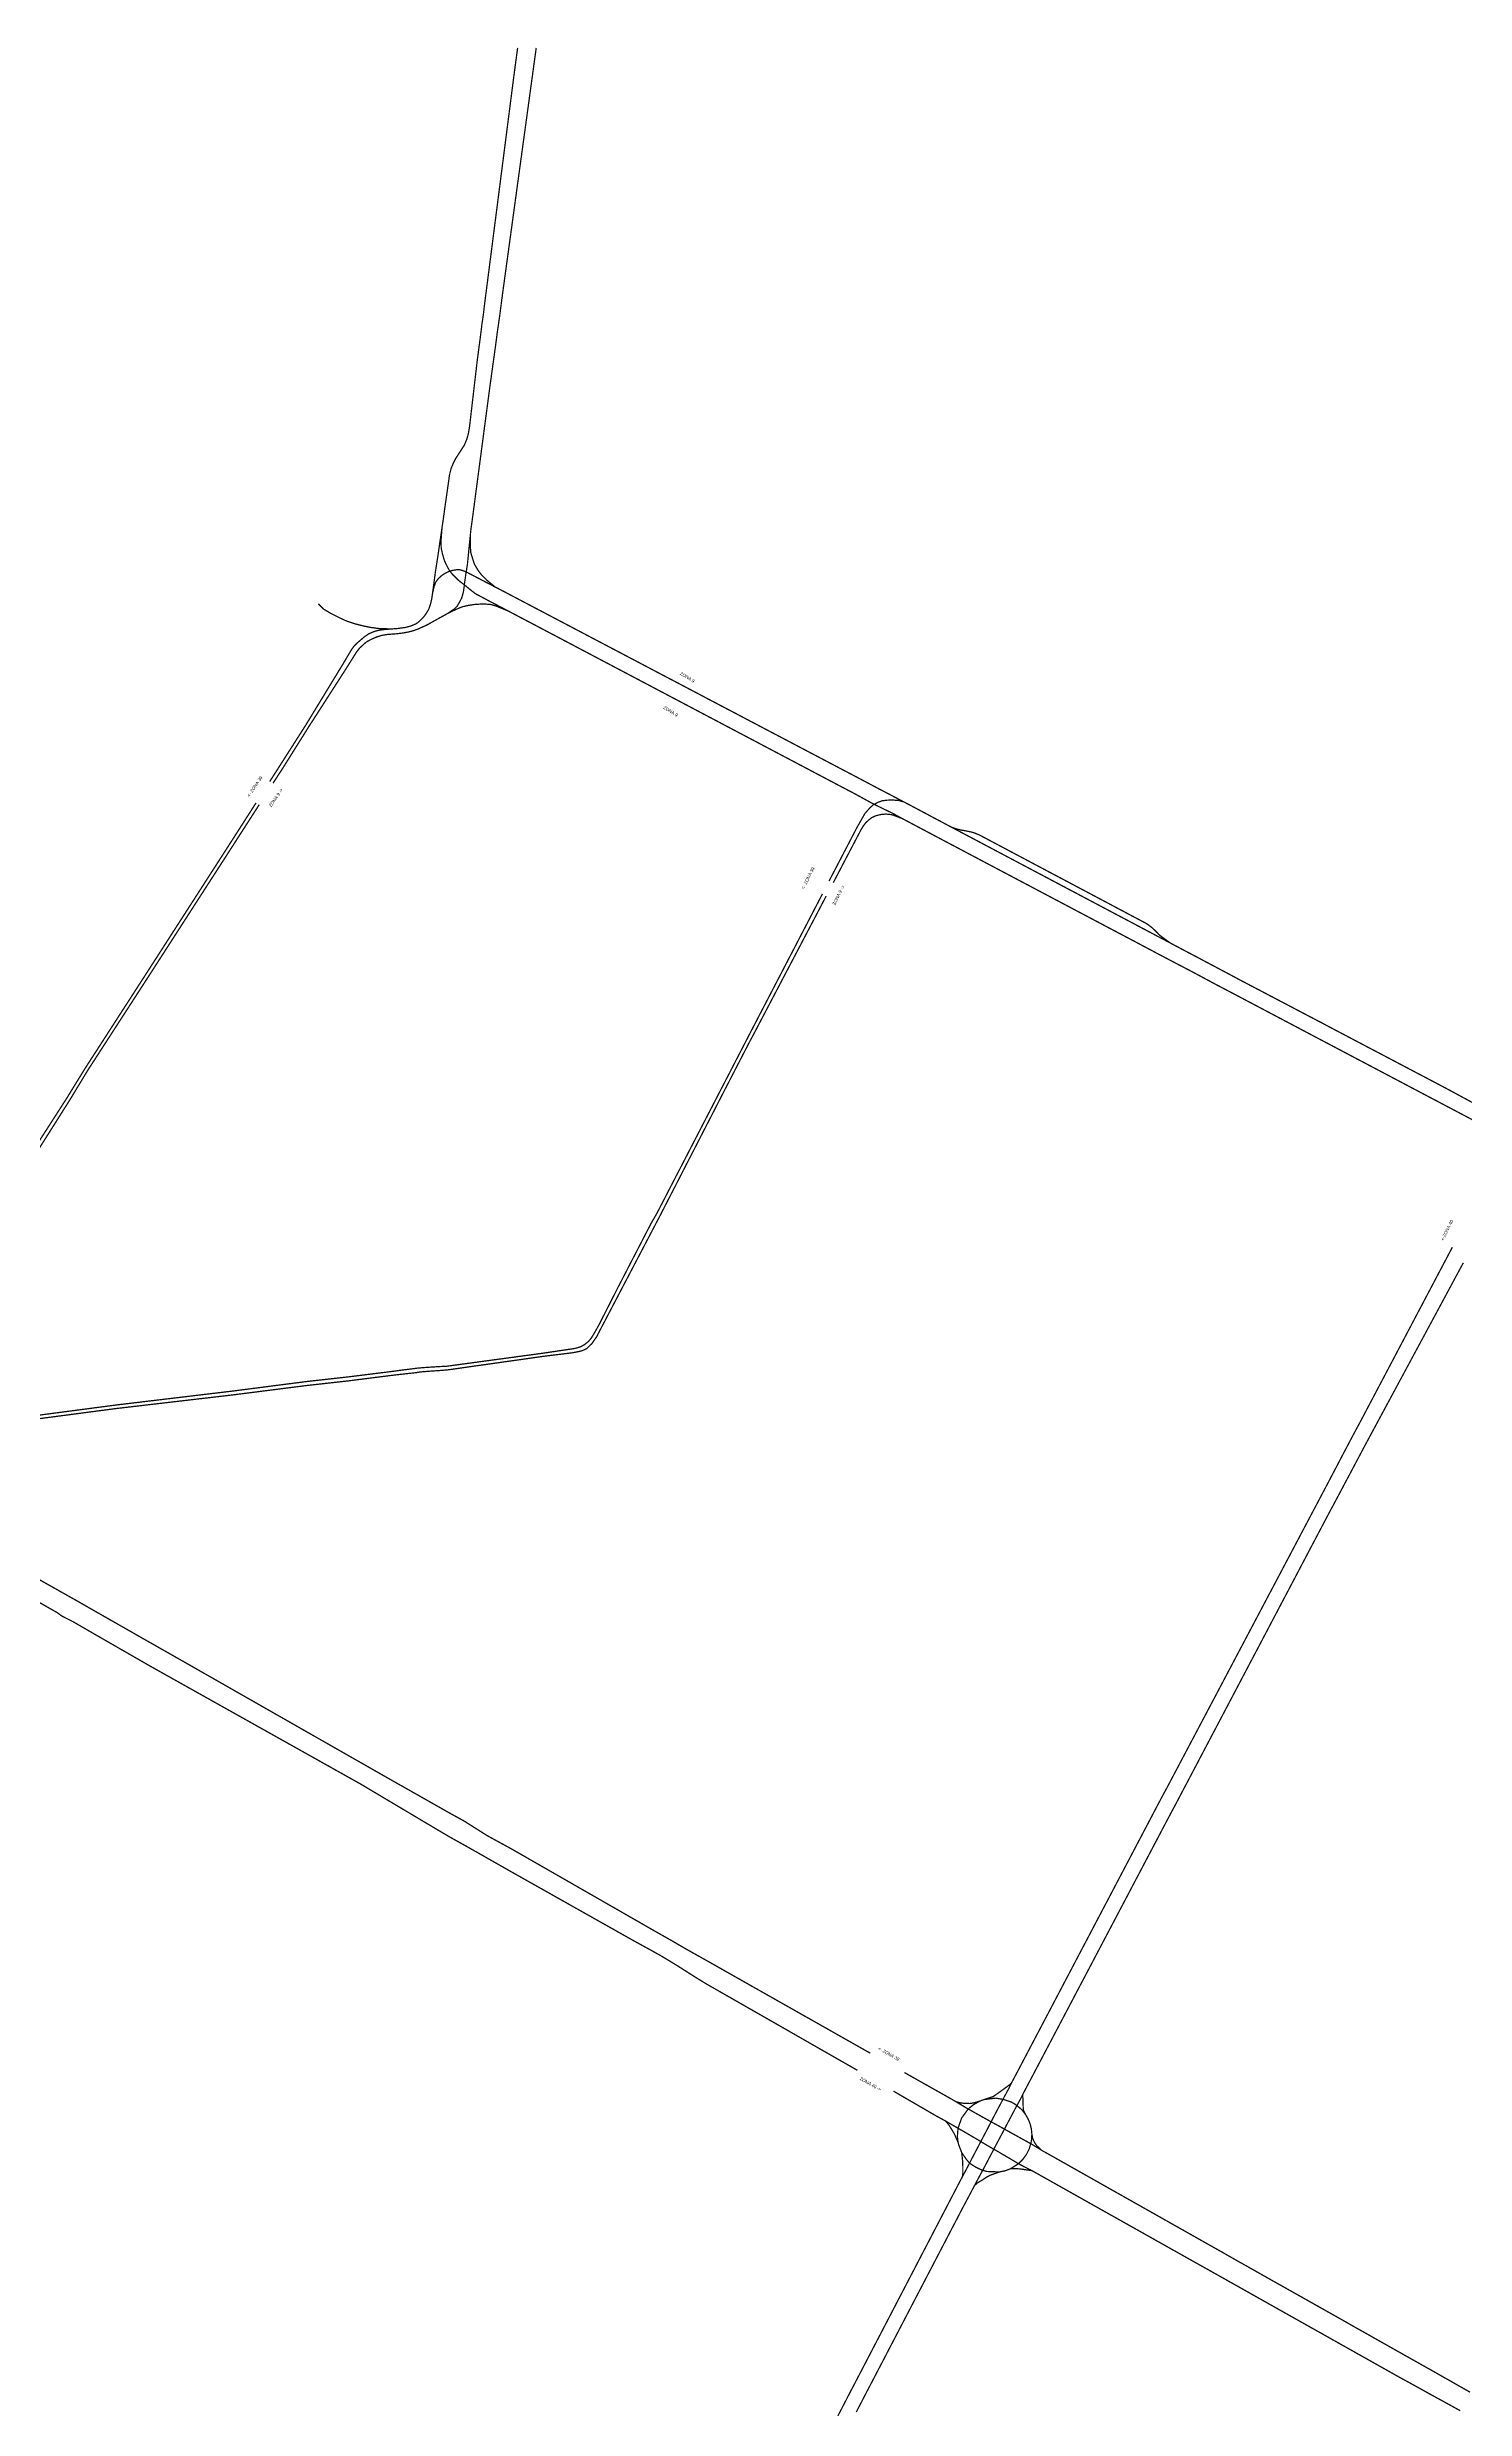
# Model space of a CAD drawing. Extents: x 1390859 to 1402934, y 4985335 to 4998118.
# Drawn here: x 1393870 to 1394984, y 4990311 to 4992166 of the extents above; entities that cross this region are included whole.
import ezdxf

# ---------------------------------------------------------------- set-up
doc = ezdxf.new("R2010")
doc.units = 0
doc.layers.add('Divisori', color=6, linetype='Continuous', lineweight=9)
for name, color, linetype in [('Zona09', 7, 'Continuous'), ('Zona39', 7, 'Continuous'), ('Zona40', 7, 'Continuous')]:
    doc.layers.add(name, color=color, linetype=linetype)
doc.styles.add('ARIAL', font='arial.ttf')

msp = doc.modelspace()

# ---------------------------------------------------------------- linework, layer by layer
at = {"layer": 'Zona09', "color": 3, "const_width": 1}
for points in [[(1394239.9, 4992165.5), (1394237.1, 4992144.6), (1394215.5, 4991976.4), (1394213.8, 4991963.2), (1394213, 4991956.2), (1394212.1, 4991950.1), (1394211.9, 4991948.8), (1394210.8, 4991939.8), (1394208.2, 4991920.2), (1394202.1, 4991867.8), (1394201.2, 4991862.6), (1394200, 4991858.1), (1394198, 4991853.4), (1394195.5, 4991849.5), (1394191.2, 4991842.9), (1394189.3, 4991839.1), (1394187.6, 4991835), (1394186.4, 4991830.2), (1394180.8, 4991790.6), (1394180.5, 4991788.7), (1394177.2, 4991766), (1394175.3, 4991753.9), (1394173.1, 4991737.3), (1394172.3, 4991732), (1394171.4, 4991728.5), (1394170, 4991724.4), (1394168.1, 4991721.2), (1394166.1, 4991718.5), (1394162.2, 4991714.6), (1394160.2, 4991713.1), (1394156, 4991711.3), (1394151.8, 4991710.2), (1394146.1, 4991709.4), (1394140.9, 4991709), (1394134.4, 4991708.5), (1394130.3, 4991707.9), (1394126.9, 4991706.9), (1394123, 4991705.2), (1394119.3, 4991702.7), (1394116.8, 4991700.5), (1394114.2, 4991698.3), (1394111.9, 4991696.1), (1394109.4, 4991692.8), (1394101.3, 4991679.2), (1394072.9, 4991632.6), (1394045.1, 4991589.1)], [(1394047.7, 4991587.8), (1394054.6, 4991598.4), (1394075.8, 4991632.2), (1394105, 4991677.6), (1394113.4, 4991691), (1394115.7, 4991693.9), (1394118.9, 4991696.9), (1394121.1, 4991698.8), (1394124.8, 4991700.8), (1394128.9, 4991702.6), (1394133, 4991703.9), (1394137.7, 4991704.7), (1394144.6, 4991705.2), (1394149.7, 4991705.8), (1394154.5, 4991706.7), (1394158.5, 4991707.8), (1394162, 4991709.1), (1394168.6, 4991712.1), (1394176.3, 4991716.4), (1394182.1, 4991719.6), (1394184.9, 4991721.2), (1394189.9, 4991724.5), (1394192.3, 4991726.8), (1394194, 4991729.6), (1394195.9, 4991733.2), (1394196.7, 4991735.9), (1394197.4, 4991738.8), (1394198, 4991743.2), (1394198, 4991743.7), (1394199.3, 4991752.6), (1394199.5, 4991753.8), (1394200.5, 4991760.2), (1394202.7, 4991782.5), (1394203.2, 4991787.2), (1394204.2, 4991794.4), (1394218.1, 4991899.4), (1394221.3, 4991922.5), (1394223.1, 4991935.5), (1394223.9, 4991942), (1394224.4, 4991945.3), (1394225.6, 4991953.6), (1394225.9, 4991955.8), (1394227.1, 4991965.1), (1394228.3, 4991974.1), (1394254.5, 4992165.5)], [(1394180.5, 4991788.7), (1394179.6, 4991777.2), (1394179.9, 4991772.3), (1394180.9, 4991767.8), (1394182.3, 4991762.9), (1394183.2, 4991760.9), (1394183.7, 4991759.8), (1394185.1, 4991757.1), (1394186.6, 4991754.5), (1394189, 4991751.6), (1394192.3, 4991748.3), (1394193.3, 4991747.3), (1394198, 4991743.7), (1394199.5, 4991742.5), (1394202.5, 4991740), (1394204.7, 4991738.3), (1394206.7, 4991736.7), (1394213.9, 4991732.9), (1394219.3, 4991730), (1394223.4, 4991727.9), (1394232.3, 4991723.2), (1394265.2, 4991705.9), (1394500.6, 4991581.7), (1394502.8, 4991580.6), (1394518.5, 4991572), (1394520, 4991571.2), (1394524.2, 4991569.2), (1394527.6, 4991567.5), (1394529.9, 4991566.4), (1394533.9, 4991564.5), (1394542, 4991560.1), (1394571.8, 4991544.3), (1394715, 4991468.6), (1394724.5, 4991463.6), (1394727.3, 4991462.1), (1394739.4, 4991455.7), (1394741.6, 4991454.5), (1394759.5, 4991445.1), (1394770.8, 4991439.2), (1394788.9, 4991429.5), (1394803.6, 4991421.8), (1394853.4, 4991395.5), (1394860.4, 4991391.8), (1394974.7, 4991331.5), (1394991.8, 4991322.5)], [(1394997.3, 4991333), (1394969.6, 4991348), (1394873.6, 4991398.5), (1394872.6, 4991399.1), (1394866, 4991402.5), (1394816.5, 4991428.5), (1394809.2, 4991432.3), (1394794.6, 4991440.1), (1394776.3, 4991449.8), (1394764.9, 4991455.8), (1394753, 4991462.1), (1394747, 4991465.3), (1394733, 4991472.7), (1394702, 4991489.1), (1394580.5, 4991553.4), (1394547.8, 4991570.8), (1394545.5, 4991572), (1394543.2, 4991573.2), (1394539.3, 4991575.2), (1394536.2, 4991576.9), (1394524.3, 4991583.1), (1394508.6, 4991591.4), (1394233.3, 4991736.2), (1394229.3, 4991738.3), (1394223.6, 4991741.3), (1394222.2, 4991742), (1394215.5, 4991747.5), (1394211.6, 4991751.4), (1394208.9, 4991754.9), (1394206, 4991759.8), (1394204.9, 4991763), (1394203.1, 4991769), (1394202.7, 4991774.2), (1394202.7, 4991782.5)], [(1394222.2, 4991742), (1394208.3, 4991749.2), (1394199.5, 4991753.8), (1394196.4, 4991755), (1394195.2, 4991755.3), (1394194.5, 4991755.5), (1394192.8, 4991755.6), (1394190.3, 4991755.3), (1394186.6, 4991754.5), (1394184.4, 4991753.5), (1394182.6, 4991752.5), (1394182, 4991752.1), (1394180.7, 4991751.3), (1394179.5, 4991750.3), (1394177.4, 4991748.3), (1394175.6, 4991745.9), (1394174.3, 4991742.4), (1394173.1, 4991737.3)], [(1394140.9, 4991709), (1394131.3, 4991709.3), (1394124.4, 4991710.2), (1394118.5, 4991711.4), (1394111.5, 4991713.2), (1394105.1, 4991715.4), (1394101, 4991717.3), (1394098.5, 4991718.5), (1394093.2, 4991721.2), (1394087.6, 4991724.5), (1394083.3, 4991728.8)], [(1394184.9, 4991721.2), (1394189.7, 4991723.5), (1394192.9, 4991725), (1394196.7, 4991726.5), (1394200.7, 4991727.4), (1394205, 4991728.1), (1394205.7, 4991728.2), (1394206.8, 4991728.3), (1394211.6, 4991728.6), (1394211.9, 4991728.6), (1394215.4, 4991728.5), (1394218.5, 4991728.3), (1394223, 4991727), (1394232.3, 4991723.2)], [(1394543.2, 4991573.2), (1394538.9, 4991574.3), (1394534.7, 4991574.6), (1394530.2, 4991574.5), (1394528.6, 4991574.3), (1394526.3, 4991574), (1394523.2, 4991572.9), (1394520, 4991571.2), (1394519.2, 4991570.8), (1394516.7, 4991568.5), (1394512.8, 4991564.1), (1394506.6, 4991553.2), (1394484.6, 4991511)], [(1394487.9, 4991509.7), (1394509.8, 4991551.5), (1394511.5, 4991554.2), (1394513.4, 4991556.8), (1394515.6, 4991558.8), (1394518.3, 4991560.9), (1394521.5, 4991562.3), (1394525.1, 4991563.2), (1394529.1, 4991563.6), (1394533.1, 4991563.2), (1394535.1, 4991562.7), (1394542, 4991560.1)], [(1394753, 4991462.1), (1394747.4, 4991466.1), (1394744, 4991468.7), (1394740.5, 4991472.3), (1394737.5, 4991475), (1394735, 4991476.8), (1394733.3, 4991477.9), (1394602.6, 4991547.2), (1394599.4, 4991548.5), (1394596.3, 4991549.5), (1394590.8, 4991550.6), (1394587.7, 4991551.1), (1394584.4, 4991552), (1394580.5, 4991553.4)]]:
    msp.add_lwpolyline(points, dxfattribs=at)
at = {"layer": 'Zona39', "color": 3, "const_width": 1}
for points in [[(1394034.4, 4991572.4), (1394013.9, 4991540.4), (1393949, 4991439.6), (1393900.2, 4991364), (1393885.3, 4991339.8), (1393859.2, 4991299.2), (1393849.8, 4991284.7), (1393817.8, 4991234.8), (1393779.5, 4991174.5), (1393727.6, 4991092.9), (1393721.4, 4991083.6), (1393719.6, 4991081.3), (1393717.3, 4991078.9), (1393715.3, 4991077.2), (1393713.4, 4991076.1), (1393709.1, 4991074.2), (1393708.2, 4991073.9), (1393700.1, 4991071.8)], [(1393723.2, 4991080.5), (1393724.9, 4991082.8), (1393783.2, 4991174.9), (1393820.5, 4991233.3), (1393852.4, 4991283.3), (1393861.9, 4991297.6), (1393888, 4991338.9), (1393902.3, 4991362.5), (1393951.5, 4991438.5), (1394016.7, 4991539.6), (1394036.9, 4991571)], [(1394479.4, 4991500.9), (1394421.6, 4991389.7), (1394419.8, 4991386.2), (1394349.2, 4991249.7), (1394344.8, 4991242.1), (1394319.4, 4991193), (1394304, 4991162.7), (1394300.6, 4991156.6), (1394297.7, 4991151.8), (1394295.3, 4991149), (1394293.7, 4991147.8), (1394292.6, 4991146.9), (1394290.9, 4991145.9), (1394289.8, 4991145.3), (1394287.3, 4991144.4), (1394284.5, 4991143.7), (1394260.3, 4991140.1), (1394184.2, 4991129.8), (1394177.9, 4991129.5), (1394167.2, 4991128.8), (1394162.1, 4991128.4), (1394146.2, 4991126.4), (1394140.5, 4991125.6), (1394105.8, 4991121.3), (1394074.3, 4991117.8), (1394016.1, 4991110.3), (1393924.9, 4991099.4), (1393830, 4991086.9)], [(1393830.6, 4991084.2), (1393924.8, 4991096.6), (1394016.4, 4991107.3), (1394074.6, 4991114.7), (1394106.2, 4991118.2), (1394140.8, 4991122.6), (1394146.9, 4991123.3), (1394160.5, 4991124.8), (1394162.6, 4991125.2), (1394169.4, 4991125.8), (1394178.4, 4991126.4), (1394184.7, 4991126.9), (1394260.4, 4991137.6), (1394279.9, 4991140), (1394283.8, 4991140.5), (1394288.3, 4991141.4), (1394290.7, 4991142), (1394294.3, 4991143.7), (1394296.2, 4991145.7), (1394298.3, 4991147.6), (1394300, 4991150.2), (1394302.1, 4991153.1), (1394303.2, 4991155.4), (1394351.9, 4991248.3), (1394403.5, 4991348.6), (1394422.2, 4991384.8), (1394424.1, 4991388.3), (1394482.3, 4991499.1)], [(1394517, 4990590.1), (1394403.2, 4990654.5), (1394400.4, 4990656.1), (1394395.3, 4990659), (1394387.3, 4990663.5), (1394371.8, 4990672.2), (1394360.8, 4990678.6), (1394350.7, 4990684.3), (1394235.6, 4990750.3), (1394233.6, 4990751.4), (1394216.2, 4990760.9), (1394197.7, 4990772.6), (1394188, 4990777.9), (1394155, 4990796.6), (1394141.9, 4990804), (1393982.8, 4990894.7), (1393942, 4990917.9), (1393938.5, 4990919.9), (1393936.4, 4990921.1), (1393922, 4990929.3), (1393910.6, 4990935.8), (1393904.5, 4990939.3), (1393895.4, 4990944.5), (1393829.9, 4990981.4)], [(1393815.9, 4990971.6), (1393878.2, 4990936.2), (1393881.7, 4990933.6), (1393890.6, 4990929.1), (1393910.5, 4990917.6), (1393917.1, 4990913.8), (1393928.6, 4990907.2), (1393951.2, 4990894.2), (1394116.3, 4990801.7), (1394177, 4990765.6), (1394183.8, 4990761.6), (1394186.3, 4990760.1), (1394202.1, 4990751.3), (1394218.8, 4990741.8), (1394235.5, 4990732.3), (1394332.6, 4990677.6), (1394340.7, 4990673.2), (1394343.8, 4990671.5), (1394353.1, 4990666.3), (1394365.6, 4990658.7), (1394380.2, 4990649.4), (1394387.9, 4990644.7), (1394506.8, 4990576.7)]]:
    msp.add_lwpolyline(points, dxfattribs=at)
at = {"layer": 'Zona40', "color": 3, "const_width": 1}
for points in [[(1394974.3, 4991223.3), (1394901.4, 4991085.1), (1394898.2, 4991079.2), (1394896.4, 4991075.8), (1394894.2, 4991071.7), (1394887, 4991058), (1394876.3, 4991037.6), (1394748.8, 4990796.3), (1394747.9, 4990794.7), (1394745.1, 4990789.5), (1394637.3, 4990584.5), (1394629.5, 4990569.7), (1394627.7, 4990566.4), (1394625.9, 4990562.6), (1394621.9, 4990555.2)], [(1394506, 4990308.3), (1394508.7, 4990313.5), (1394511.4, 4990318.7), (1394590.4, 4990470.2), (1394596, 4990480.7), (1394597.9, 4990484.3), (1394598.9, 4990486.2), (1394604.5, 4990496.7), (1394605.3, 4990498.1), (1394613.4, 4990513.5), (1394614, 4990514.7), (1394618.2, 4990522.6), (1394622.4, 4990530.5), (1394631.5, 4990547.8), (1394632.1, 4990548.9), (1394632.8, 4990550.1), (1394636.3, 4990556.6), (1394636.8, 4990557.8), (1394753.5, 4990779.4), (1394755.9, 4990783.8), (1394769.7, 4990810), (1394876.4, 4991012.6), (1394885.5, 4991029.6), (1394886.8, 4991032.1), (1394897.6, 4991052.4), (1394904.9, 4991066.2), (1394907.1, 4991070.3), (1394979.6, 4991204.9), (1394982.9, 4991211)], [(1394988.2, 4990323.8), (1394959.5, 4990340.1), (1394955.4, 4990342.4), (1394947.4, 4990346.9), (1394897.9, 4990374.8), (1394887.2, 4990380.9), (1394879.2, 4990385.4), (1394829.8, 4990413.2), (1394800.4, 4990429.8), (1394792.9, 4990434.1), (1394783.3, 4990439.5), (1394659.7, 4990509.3), (1394654.9, 4990512), (1394652.6, 4990513.2), (1394651.7, 4990513.8), (1394647.6, 4990516.3), (1394644.4, 4990518.3), (1394643.1, 4990519), (1394628.8, 4990526.9), (1394625.5, 4990528.7), (1394622.4, 4990530.5), (1394617.3, 4990533.3), (1394611.9, 4990536.2), (1394598.5, 4990543.7), (1394593.9, 4990546.3), (1394592.8, 4990546.9), (1394584.3, 4990552), (1394581.6, 4990553.6), (1394543.8, 4990574.9)], [(1394535.2, 4990560.3), (1394569.5, 4990540.4), (1394571, 4990539.6), (1394571.4, 4990539.4), (1394573.4, 4990538.3), (1394576.2, 4990536.8), (1394584.6, 4990531.9), (1394585.9, 4990531.2), (1394601, 4990522.4), (1394603.8, 4990520.7), (1394608.8, 4990517.7), (1394614, 4990514.7), (1394617, 4990513), (1394629.4, 4990505.7), (1394633.4, 4990503.3), (1394634.8, 4990502.5), (1394643.8, 4990497.9), (1394644.6, 4990497.5), (1394771.6, 4990426.1), (1394775, 4990424.2), (1394787.5, 4990417.2), (1394868, 4990371.9), (1394870.9, 4990370.3), (1394877.8, 4990366.4), (1394933.3, 4990335.2), (1394936, 4990333.7), (1394938.8, 4990332.2), (1394946.8, 4990327.8), (1394962.7, 4990319), (1394963.3, 4990318.7), (1394980.4, 4990309.3)], [(1394602.9, 4990552.4), (1394597.8, 4990551), (1394595.2, 4990550.6), (1394591.5, 4990550.7), (1394588.1, 4990551), (1394584.3, 4990552)], [(1394635.4, 4990546.3), (1394632.1, 4990548.9), (1394630.2, 4990550.4), (1394627.4, 4990551.9), (1394621.2, 4990553.9), (1394615.3, 4990554.8), (1394606.4, 4990553.7), (1394604.6, 4990553.1), (1394602.9, 4990552.4), (1394598.1, 4990549.7), (1394593.9, 4990546.3), (1394588.8, 4990539.3), (1394585.9, 4990531.2), (1394585.4, 4990524.7), (1394585.9, 4990520.2), (1394586.4, 4990518.2), (1394588.8, 4990512.1), (1394592.1, 4990507.2), (1394595, 4990503.7), (1394599.6, 4990500.7), (1394602.4, 4990499.3), (1394605.3, 4990498.1), (1394608.6, 4990497.2), (1394618.3, 4990496.8), (1394622.8, 4990497.7), (1394627.1, 4990499.3), (1394633.4, 4990503.3), (1394636.8, 4990506.7), (1394639.6, 4990510.5), (1394641.7, 4990514.6), (1394643.1, 4990519), (1394643.8, 4990522.9), (1394643.9, 4990526.8), (1394643.5, 4990530.8), (1394642.5, 4990534.7), (1394641, 4990538.4), (1394639, 4990541.9), (1394636.7, 4990544.9), (1394635.4, 4990546.3)], [(1394621.9, 4990555.2), (1394621.2, 4990553.9), (1394613.5, 4990539.3), (1394611.9, 4990536.2), (1394607.9, 4990528.5), (1394603.8, 4990520.7), (1394595.9, 4990505.6), (1394595, 4990503.7), (1394594.4, 4990502.6)], [(1394627.7, 4990566.4), (1394625.9, 4990564.9), (1394624.1, 4990563.6), (1394617.9, 4990559.1), (1394615.1, 4990557.1), (1394613.4, 4990556), (1394606.4, 4990553.7)], [(1394639, 4990541.9), (1394637.2, 4990545.5), (1394637.2, 4990546.1), (1394637.1, 4990547.6), (1394637, 4990550.7), (1394636.8, 4990556.4), (1394636.8, 4990557.8)], [(1394576.2, 4990536.8), (1394578.5, 4990534), (1394580.6, 4990530.8), (1394582.8, 4990527.1), (1394583.6, 4990525.4), (1394584.1, 4990524.2), (1394585.9, 4990520.2)], [(1394651.7, 4990513.8), (1394648, 4990517.2), (1394646.3, 4990519.5), (1394645.5, 4990521), (1394645.1, 4990521.9), (1394644.5, 4990523.3), (1394643.9, 4990526.8)], [(1394594.4, 4990502.6), (1394589.3, 4990493), (1394587.6, 4990489.8), (1394505.3, 4990331.7), (1394501.4, 4990324.3), (1394498.8, 4990319.2), (1394496.1, 4990314), (1394458.3, 4990241.4), (1394451.7, 4990229), (1394399.1, 4990130.9), (1394392.2, 4990117.9), (1394284.6, 4989913.4), (1394282.9, 4989910.1), (1394278.5, 4989901.7), (1394273.5, 4989892.1), (1394257.2, 4989861.4), (1394240.8, 4989830.6), (1394228.8, 4989808.2), (1394228.8, 4989808.2)], [(1394588.8, 4990512.1), (1394589.2, 4990508.5), (1394589.4, 4990506.6), (1394589.6, 4990503.8), (1394589.7, 4990500.2), (1394589.7, 4990495.8), (1394589.3, 4990493)], [(1394598.9, 4990486.2), (1394600.9, 4990488), (1394604.4, 4990490.2), (1394605.1, 4990490.5), (1394608.1, 4990492.6), (1394611.3, 4990494.3), (1394613.3, 4990495), (1394618.3, 4990496.8)], [(1394627.1, 4990499.3), (1394630.4, 4990499.3), (1394631.7, 4990499.4), (1394634.7, 4990499.2), (1394639.4, 4990498.5), (1394643.8, 4990497.9)]]:
    msp.add_lwpolyline(points, dxfattribs=at)

# ---------------------------------------------------------------- texts
at = {"layer": 'Divisori', "style": 'ARIAL'}
for s, rotation, p in [('ZONA 9 ', 328.153, (1394367.2, 4991673.3)), ('ZONA 9 ', 328.153, (1394354.1, 4991646.6)), ('<- ZONA 39', 55.7654, (1394029.1, 4991576.8)), ('ZONA 9 ->', 55.7654, (1394046.3, 4991568.8)), ('<- ZONA 39', 63.5645, (1394465, 4991504.3)), ('ZONA 9 ->', 63.5645, (1394489.3, 4991491.8)), ('<-ZONA 40', 63.5645, (1394967.2, 4991228.1)), ('<- ZONA 39', 330.3674, (1394522.7, 4990593.2)), ('ZONA 40 ->', 330.3674, (1394508.4, 4990569.4))]:
    msp.add_text(s, height=2.5, rotation=rotation, dxfattribs=at).set_placement(p)

doc.saveas('drawing.dxf')
